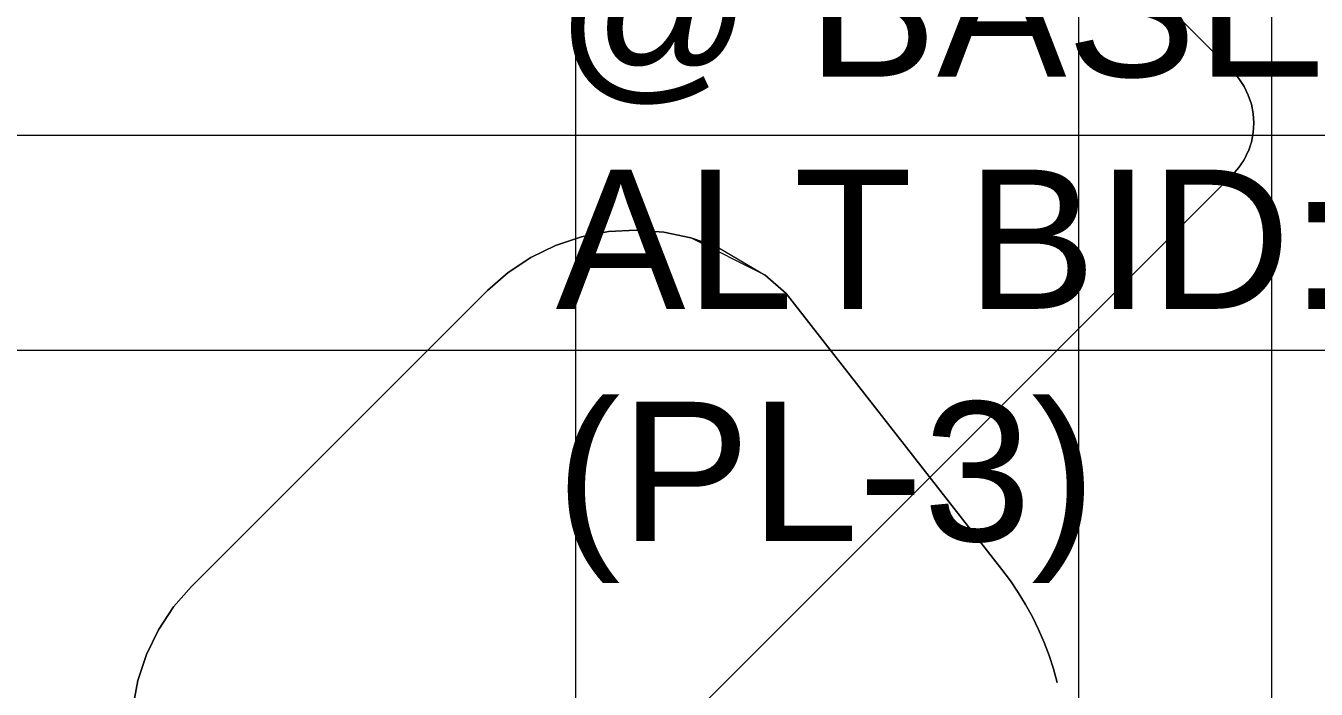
# Model space of a CAD drawing. Extents: x -566 to 72611, y -487 to 32334.
# Drawn here: x 183.16 to 206.33, y 249.05 to 260.96 of the extents above; entities that cross this region are included whole.
import ezdxf

# ---------------------------------------------------------------- set-up
doc = ezdxf.new("R2010")
doc.units = 0
doc.header["$LTSCALE"] = 0.5
doc.header["$MEASUREMENT"] = 0
doc.layers.add('Annotations', color=40, linetype='CONTINUOUS', lineweight=5)
doc.layers.add('ceilling', color=141, linetype='CONTINUOUS', lineweight=18)
doc.layers.add('floor', color=7, linetype='CONTINUOUS', lineweight=5, true_color=0xcfcfcf)
doc.layers.add('layout', color=7, linetype='CONTINUOUS', lineweight=5, true_color=0xcfcfcf)
doc.styles.get("Standard").update_dxf_attribs({"font": 'arial.ttf'})

msp = doc.modelspace()

# ---------------------------------------------------------------- hatches: boundary and pattern name
at = {"layer": 'floor'}
h = msp.add_hatch(dxfattribs=at)
h.set_pattern_fill('ANSI37', color=256, scale=100, angle=45)
h.set_pattern_definition([(90, (243.028, 267.632), (-12.5, 9e-16), []), (180, (243.028, 267.632), (-9e-16, -12.5), [])])
h.paths.add_polyline_path([(253.46925, 349.5), (154.11744, 349.5), (154.11744, 348.5), (101.14781, 348.5), (101.14781, 349.5), (0, 349.5), (0, 344.5), (36, 344.5, -0.33835703), (0, 308.66941), (0, 308.5), (0, 173.75), (253.46925, 173.75)])
h.paths.add_polyline_path([(36, 344.5), (0, 344.5), (0, 308.66941, 0.33835703)], flags=17)
h.paths.add_polyline_path([(253.46925, 173.75), (0, 173.75), (0, 173.74997), (0, 169.75), (253.46925, 169.75)])
h.paths.add_polyline_path([(253.46925, 169.75), (0, 169.75), (0, 149.21137), (36, 149.21137, -0.33835703), (0, 113.38078), (0, 113.21137), (0, 29.94998), (0, -5), (253.46925, -5)])
h.paths.add_polyline_path([(36, 149.21137), (0, 149.21137), (0, 113.38078, 0.33835703)], flags=17)
h.paths.add_polyline_path([(575.25, 169.75), (510, 169.75), (474.75, 169.75), (327.5, 169.75), (285.46925, 169.75), (285.46925, 165.75), (253.46925, 165.75), (253.46925, -5), (263.99725, -5), (263.99725, 95.99051), (287, 95.99051), (287, 97.5), (292, 97.5), (292, -5), (341.25, -5), (341.25, 13.02988), (341.25012, 15.02988), (346.24839, 15.02988, 0.36108524), (374.08728, 41.24999), (346.25012, 41.24999), (346.25012, 42.99999), (341.25, 42.99999), (341.25, 44.99999), (341.25, 97.5), (357.75, 97.5), (405.75, 97.5), (575.25, 97.5)])

# ---------------------------------------------------------------- linework, layer by layer
at = {"layer": 'ceilling'}
for p, q in [((202.06343, 349.5), (202.06343, 173.75)), ((0, 259), (533.5, 259))]:
    msp.add_line(p, q, dxfattribs=at)
at = {"layer": 'layout'}
for points in [[(183.09202, 281.88409, -69.73263), (204.82751, 260.14602, -69.72025), (204.82885, 260.14727, -69.73263)], [(204.94082, 260.01682, -69.72025), (204.82885, 260.14727, -69.73263), (204.82751, 260.14602, -69.72025)], [(204.82885, 260.14727, -69.73263), (204.94082, 260.01682, -69.72025), (204.9422, 260.01786, -69.73263)], [(205.03624, 259.87393, -69.72025), (204.9422, 260.01786, -69.73263), (204.94082, 260.01682, -69.72025)], [(204.9422, 260.01786, -69.73263), (205.03624, 259.87393, -69.72025), (205.03778, 259.87481, -69.73263)], [(205.11227, 259.71987, -69.72025), (205.03778, 259.87481, -69.73263), (205.03624, 259.87393, -69.72025)], [(205.11227, 259.71987, -69.72025), (205.16744, 259.55714, -69.72025), (205.16922, 259.5575, -69.73263)], [(205.20096, 259.38863, -69.72025), (205.16919, 259.55764, -69.73263), (205.16744, 259.55714, -69.72025)], [(205.16919, 259.55764, -69.73263), (205.20096, 259.38863, -69.72025), (205.20277, 259.38889, -69.73263)], [(205.20277, 259.38889, -69.73263), (205.2122, 259.21719, -69.72025), (205.21403, 259.21725, -69.73263)], [(205.20275, 259.04554, -69.73263), (205.2122, 259.21719, -69.72025), (205.20096, 259.04578, -69.72025)], [(205.2122, 259.21719, -69.72025), (205.20275, 259.04554, -69.73263), (205.21403, 259.21725, -69.73263)], [(205.16747, 258.87729, -69.72025), (205.11386, 258.71389, -69.73263), (205.16917, 258.8768, -69.73263)], [(205.16917, 258.8768, -69.73263), (205.20096, 259.04578, -69.72025), (205.16747, 258.87729, -69.72025)], [(205.20096, 259.04578, -69.72025), (205.16917, 258.8768, -69.73263), (205.20275, 259.04554, -69.73263)], [(205.03782, 258.55965, -69.73263), (205.11227, 258.71463, -69.72025), (205.03626, 258.56051, -69.72025)], [(205.11227, 258.71463, -69.72025), (205.03782, 258.55965, -69.73263), (205.11386, 258.71389, -69.73263)], [(204.82878, 258.28721, -69.73263), (204.94084, 258.4177, -69.72025), (204.82751, 258.28848, -69.72025)], [(204.94084, 258.4177, -69.72025), (204.82878, 258.28721, -69.73263), (204.94227, 258.41662, -69.73263)], [(205.03626, 258.56051, -69.72025), (204.94227, 258.41662, -69.73263), (205.03782, 258.55965, -69.73263)], [(184.02196, 237.48038, -69.73263), (204.82751, 258.28848, -69.72025), (184.02077, 237.48174, -69.72025)], [(204.82751, 258.28848, -69.72025), (184.02196, 237.48038, -69.73263), (204.82878, 258.28721, -69.73263)], [(193.1405, 257.17554, -79.38364), (193.62627, 257.26753, -80.51045), (193.1405, 257.17554, -80.51045)], [(193.62627, 257.26753, -80.51045), (193.1405, 257.17554, -79.38364), (193.62627, 257.26753, -79.38364)], [(193.62627, 257.26753, -79.38364), (194.12112, 257.29507, -80.51045), (193.62627, 257.26753, -80.51045)], [(194.12112, 257.29507, -80.51045), (193.62627, 257.26753, -79.38364), (194.12112, 257.29507, -79.38364)], [(194.61656, 257.25775, -79.38364), (194.12112, 257.29507, -80.51045), (194.12112, 257.29507, -79.38364)], [(194.12112, 257.29507, -80.51045), (194.61656, 257.25775, -79.38364), (194.61656, 257.25775, -80.51045)], [(195.10425, 257.15607, -79.38364), (194.61656, 257.25775, -80.51045), (194.61656, 257.25775, -79.38364)], [(194.61656, 257.25775, -80.51045), (195.10425, 257.15607, -79.38364), (195.10425, 257.15607, -80.51045)], [(192.22925, 256.80567, -79.38364), (192.67217, 257.02071, -80.51045), (192.22925, 256.80567, -80.51045)], [(192.67217, 257.02071, -80.51045), (192.22925, 256.80567, -79.38364), (192.67217, 257.02071, -79.38364)], [(192.67217, 257.02071, -79.38364), (193.1405, 257.17554, -80.51045), (192.67217, 257.02071, -80.51045)], [(193.1405, 257.17554, -80.51045), (192.67217, 257.02071, -79.38364), (193.1405, 257.17554, -79.38364)], [(195.57573, 256.99192, -79.38364), (195.10425, 257.15607, -80.51045), (195.10425, 257.15607, -79.38364)], [(195.10425, 257.15607, -80.51045), (195.57573, 256.99192, -79.38364), (196.4383, 256.48826, -80.51045)], [(191.81946, 256.53399, -79.38364), (192.22925, 256.80567, -80.51045), (191.81946, 256.53399, -80.51045)], [(192.22925, 256.80567, -80.51045), (191.81946, 256.53399, -79.38364), (192.22925, 256.80567, -79.38364)], [(191.44958, 256.21054, -79.38364), (191.81946, 256.53399, -80.51045), (191.44958, 256.21054, -80.51045)], [(191.81946, 256.53399, -80.51045), (191.44958, 256.21054, -79.38364), (191.81946, 256.53399, -79.38364)], [(196.81457, 256.15743, -79.38364), (196.4383, 256.48826, -80.51045), (196.4383, 256.48826, -79.38364)], [(196.4383, 256.48826, -80.51045), (196.81457, 256.15743, -79.38364), (196.81457, 256.15743, -80.51045)], [(186.13771, 250.89867, -79.38364), (191.44958, 256.21054, -80.51045), (186.13771, 250.89867, -80.51045)], [(191.44958, 256.21054, -80.51045), (186.13771, 250.89867, -79.38364), (191.44958, 256.21054, -79.38364)], [(200.68875, 251.20106, -79.38364), (196.81457, 256.15743, -80.51045), (196.81457, 256.15743, -79.38364)], [(196.81457, 256.15743, -80.51045), (200.68875, 251.20106, -79.38364), (200.68875, 251.20106, -80.51045)], [(200.83995, 250.99819, -79.38364), (200.68875, 251.20106, -80.51045), (200.68875, 251.20106, -79.38364)], [(200.68875, 251.20106, -80.51045), (200.83995, 250.99819, -79.38364), (200.83995, 250.99819, -80.51045)], [(200.9816, 250.7887, -79.38364), (200.83995, 250.99819, -80.51045), (200.83995, 250.99819, -79.38364)], [(200.83995, 250.99819, -80.51045), (200.9816, 250.7887, -79.38364), (200.9816, 250.7887, -80.51045)], [(185.81424, 250.52876, -79.38364), (186.13771, 250.89867, -80.51045), (185.81424, 250.52876, -80.51045)], [(186.13771, 250.89867, -80.51045), (185.81424, 250.52876, -79.38364), (186.13771, 250.89867, -79.38364)], [(201.11343, 250.57302, -79.38364), (200.9816, 250.7887, -80.51045), (200.9816, 250.7887, -79.38364)], [(200.9816, 250.7887, -80.51045), (201.11343, 250.57302, -79.38364), (201.11343, 250.57302, -80.51045)], [(185.54255, 250.11897, -79.38364), (185.81424, 250.52876, -80.51045), (185.54255, 250.11897, -80.51045)], [(185.81424, 250.52876, -80.51045), (185.54255, 250.11897, -79.38364), (185.81424, 250.52876, -79.38364)], [(201.23515, 250.35155, -79.38364), (201.11343, 250.57302, -80.51045), (201.11343, 250.57302, -79.38364)], [(201.11343, 250.57302, -80.51045), (201.23515, 250.35155, -79.38364), (201.23515, 250.35155, -80.51045)], [(201.34648, 250.12486, -79.38364), (201.23515, 250.35155, -80.51045), (201.23515, 250.35155, -79.38364)], [(201.23515, 250.35155, -80.51045), (201.34648, 250.12486, -79.38364), (201.34648, 250.12486, -80.51045)], [(185.32754, 249.67608, -79.38364), (185.54255, 250.11897, -80.51045), (185.32754, 249.67608, -80.51045)], [(185.54255, 250.11897, -80.51045), (185.32754, 249.67608, -79.38364), (185.54255, 250.11897, -79.38364)], [(201.34648, 250.12486, -80.51045), (201.44717, 249.8934, -79.38364), (201.44717, 249.8934, -80.51045)], [(201.34648, 250.12486, -79.38364), (201.34648, 250.12486, -80.51045), (201.44717, 249.8934, -79.38364)], [(201.53696, 249.65778, -79.38364), (201.44717, 249.8934, -80.51045), (201.44717, 249.8934, -79.38364)], [(201.44717, 249.8934, -80.51045), (201.53696, 249.65778, -79.38364), (201.53696, 249.65778, -80.51045)], [(185.17269, 249.20773, -79.38364), (185.32754, 249.67608, -80.51045), (185.17269, 249.20773, -80.51045)], [(185.32754, 249.67608, -80.51045), (185.17269, 249.20773, -79.38364), (185.32754, 249.67608, -79.38364)], [(201.61575, 249.4184, -79.38364), (201.53696, 249.65778, -80.51045), (201.53696, 249.65778, -79.38364)], [(201.53696, 249.65778, -80.51045), (201.61575, 249.4184, -79.38364), (201.61575, 249.4184, -80.51045)], [(201.68333, 249.17577, -79.38364), (201.61575, 249.4184, -80.51045), (201.61575, 249.4184, -79.38364)], [(201.61575, 249.4184, -80.51045), (201.68333, 249.17577, -79.38364), (201.68333, 249.17577, -80.51045)], [(185.08072, 248.72198, -79.38364), (185.17269, 249.20773, -80.51045), (185.08072, 248.72198, -80.51045)], [(185.17269, 249.20773, -80.51045), (185.08072, 248.72198, -79.38364), (185.17269, 249.20773, -79.38364)]]:
    msp.add_3dface(points, dxfattribs=at)

# ---------------------------------------------------------------- texts
at = {"layer": 'Annotations', "insert": (192.67638, 266.71588, 34), "char_height": 2.5, "attachment_point": 1}
msp.add_mtext_dynamic_manual_height_columns('{\\f@Arial Unicode MS|b0|i0|c0|p34;RECLAIMED WOOD VENEER @ BASE CABINETS\\PALT BID: PLASTIC LAMINATE (PL-3)}', width=49.0944694, gutter_width=12.5, heights=[0], dxfattribs=at)

doc.saveas('drawing.dxf')
